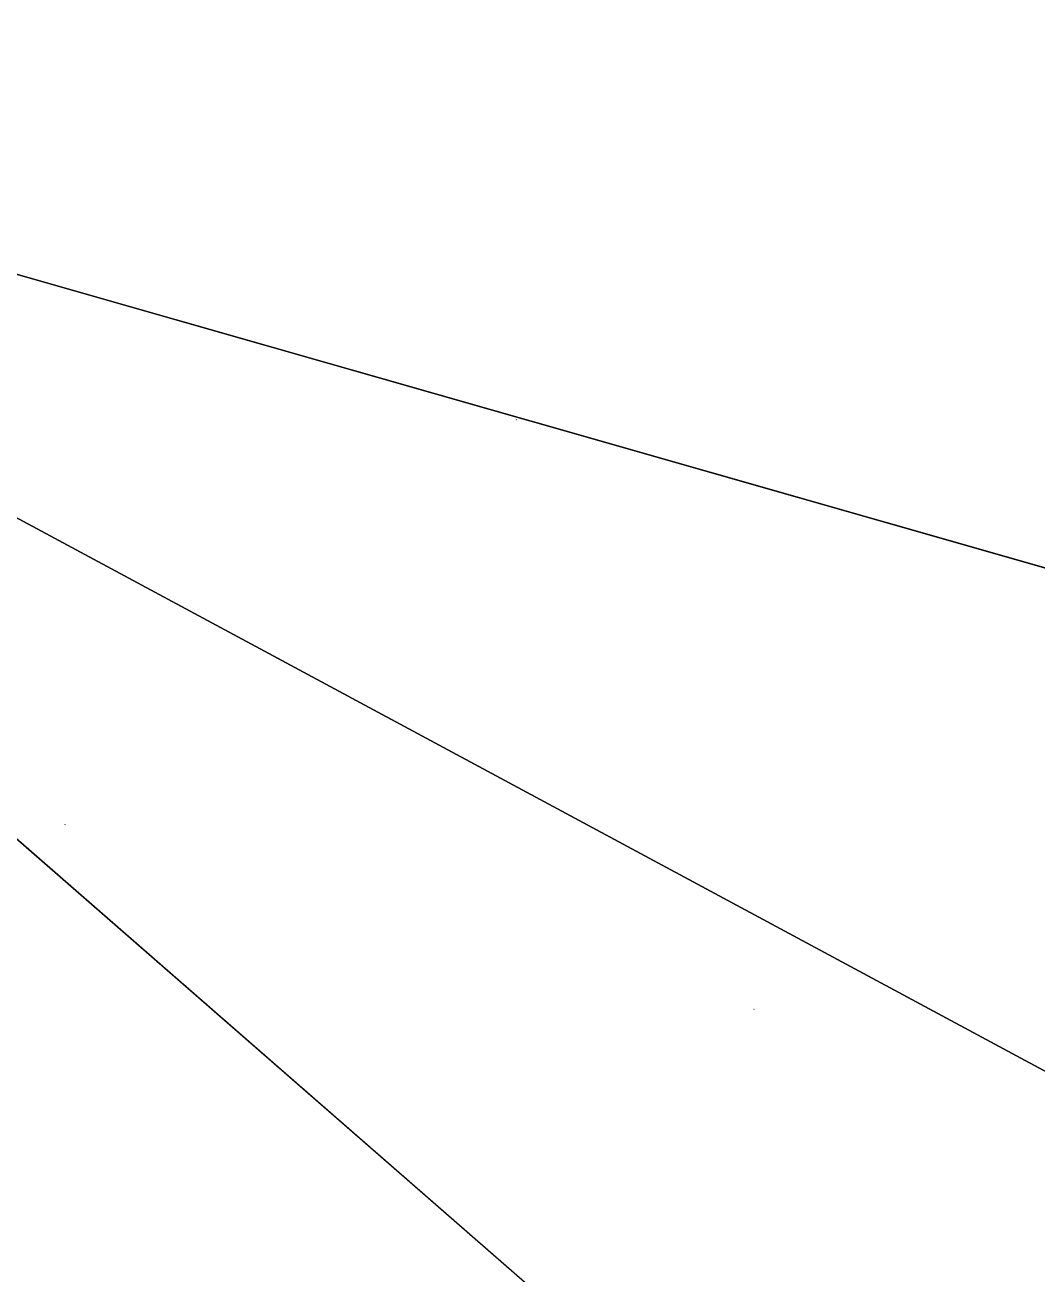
# Model space of a CAD drawing. Header units: millimetres. Extents: x -7906370 to 58235770, y -60992620 to 60.
# Drawn here: x 25127 to 51343, y -33010 to -643 of the extents above; entities that cross this region are included whole.
import ezdxf

# ---------------------------------------------------------------- set-up
doc = ezdxf.new("R2010")
doc.units = ezdxf.units.MM
doc.layers.add('Image', color=7, linetype='Continuous')
doc.layers.add('Plane_Table_Station', color=1, linetype='Continuous', lineweight=25)
doc.styles.get("Standard").update_dxf_attribs({"font": 'SakalBharati.ttf'})
doc.dimstyles.get("Standard").update_dxf_attribs({"dimtxt": 0.18, "dimasz": 0.18, "dimexe": 0.18, "dimexo": 0.0625, "dimgap": 0.09, "dimtad": 0, "dimtih": 1, "dimtoh": 1, "dimdec": 4, "dimzin": 0, "dimdsep": 46, "dimtxsty": 'Standard', "dimcen": 0.09, "dimadec": 0, "dimazin": 0, "dimtfac": 1, "dimtdec": 4, "dimtofl": 0, "dimtmove": 0, "dimatfit": 3, "dimfxl": 1, "dimtolj": 1, "dimtzin": 0, "dimarcsym": 0})
picture_1 = doc.add_image_def('image2.jpg', size_in_pixel=(14352, 10750))
picture_2 = doc.add_image_def('image3.jpg', size_in_pixel=(14448, 10842))
picture_3 = doc.add_image_def('image4.jpg', size_in_pixel=(14330, 10848))
picture_4 = doc.add_image_def('image5.jpg', size_in_pixel=(14518, 11021))
picture_5 = doc.add_image_def('image6.jpg', size_in_pixel=(13892, 10901))
picture_6 = doc.add_image_def('image9.jpg', size_in_pixel=(14599, 11063))

msp = doc.modelspace()

# ---------------------------------------------------------------- pictures from other files: only their frames are drawn
at = {"layer": 'Image'}
image = msp.add_image(picture_3, insert=(737, -643), size_in_units=(14020504, 10612736), rotation=-41.0870759, dxfattribs=at)
image.dxf.v_pixel = (737.36967, -642.94758)
image.dxf.flags = 7
image = msp.add_image(picture_4, insert=(2280, -650), size_in_units=(34423575, 26130986), rotation=-15.9154131, dxfattribs=at)
image.dxf.v_pixel = (2280.14283, -650.13358)
image.dxf.flags = 7
image = msp.add_image(picture_2, insert=(730, -1235), size_in_units=(20734736, 15558720), rotation=-59.4143586, dxfattribs=at)
image.dxf.v_pixel = (730.16672, -1235.3949)
image.dxf.flags = 7
image = msp.add_image(picture_1, insert=(2278, -1226), size_in_units=(37129363, 27809879), rotation=-28.2816527, dxfattribs=at)
image.dxf.v_pixel = (2278.16939, -1225.69764)
image.dxf.flags = 7
image = msp.add_image(picture_5, insert=(746, -1817), size_in_units=(27284899, 21409454), rotation=-67.6736461, dxfattribs=at)
image.dxf.v_pixel = (746.05177, -1816.77273)
image.dxf.flags = 7
image = msp.add_image(picture_6, insert=(1499, -2377), size_in_units=(41022557, 31085581), rotation=-57.7593338, dxfattribs=at)
image.dxf.v_pixel = (1498.983, -2376.63925)
image.dxf.flags = 7

# ---------------------------------------------------------------- leaders
at = {"layer": 'Plane_Table_Station'}
for points in [[(37859, -10867), (37854, -10860)], [(37859, -10867), (37854, -10860)], [(37859, -10867), (37854, -10860)], [(37859, -10867), (37854, -10860)], [(37859, -10867), (37854, -10860)], [(37859, -10867), (37854, -10860)], [(37859, -10867), (37854, -10860)], [(37859, -10867), (37854, -10860)], [(37859, -10867), (37854, -10860)], [(37859, -10867), (37854, -10860)], [(37859, -10867), (37854, -10860)], [(37859, -10867), (37854, -10860)], [(37859, -10867), (37854, -10860)], [(37859, -10867), (37854, -10860)], [(37859, -10867), (37854, -10860)], [(37859, -10867), (37854, -10860)], [(26162, -21344), (26162, -21353)], [(26162, -21344), (26162, -21353)], [(26162, -21344), (26162, -21353)], [(26162, -21344), (26162, -21353)], [(26162, -21344), (26162, -21353)], [(26162, -21344), (26162, -21353)], [(26162, -21344), (26162, -21353)], [(26162, -21344), (26162, -21353)], [(26162, -21344), (26162, -21353)], [(26162, -21344), (26162, -21353)], [(26162, -21344), (26162, -21353)], [(26162, -21344), (26162, -21353)], [(26162, -21344), (26162, -21353)], [(26162, -21344), (26162, -21353)], [(26162, -21344), (26162, -21353)], [(26162, -21344), (26162, -21353)], [(26162, -21344), (26162, -21353)], [(26162, -21344), (26162, -21353)], [(26162, -21344), (26162, -21353)], [(26162, -21344), (26162, -21353)], [(26162, -21344), (26162, -21353)], [(26162, -21344), (26162, -21353)], [(26162, -21344), (26162, -21353)], [(26162, -21344), (26162, -21353)], [(26162, -21344), (26162, -21353)], [(26162, -21344), (26162, -21353)], [(26162, -21344), (26162, -21353)], [(26162, -21344), (26162, -21353)], [(26162, -21344), (26162, -21353)], [(26162, -21344), (26162, -21353)], [(26162, -21344), (26162, -21353)], [(26162, -21344), (26162, -21353)], [(26162, -21344), (26162, -21353)], [(26162, -21344), (26162, -21353)], [(26162, -21344), (26162, -21353)], [(26162, -21344), (26162, -21353)], [(44015, -26134), (44007, -26133)], [(44015, -26134), (44007, -26133)], [(44015, -26134), (44007, -26133)], [(44015, -26134), (44007, -26133)], [(44015, -26134), (44007, -26133)], [(44015, -26134), (44007, -26133)], [(44015, -26134), (44007, -26133)], [(44015, -26134), (44007, -26133)], [(44015, -26134), (44007, -26133)], [(44015, -26134), (44007, -26133)], [(44015, -26134), (44007, -26133)], [(44015, -26134), (44007, -26133)], [(44015, -26134), (44007, -26133)], [(44015, -26134), (44007, -26133)], [(44015, -26134), (44007, -26133)], [(44015, -26134), (44007, -26133)], [(44015, -26134), (44007, -26133)], [(44015, -26134), (44007, -26133)], [(44015, -26134), (44007, -26133)], [(44015, -26134), (44007, -26133)]]:
    msp.add_leader(points, dimstyle='Standard', dxfattribs=at)

doc.saveas('drawing.dxf')
